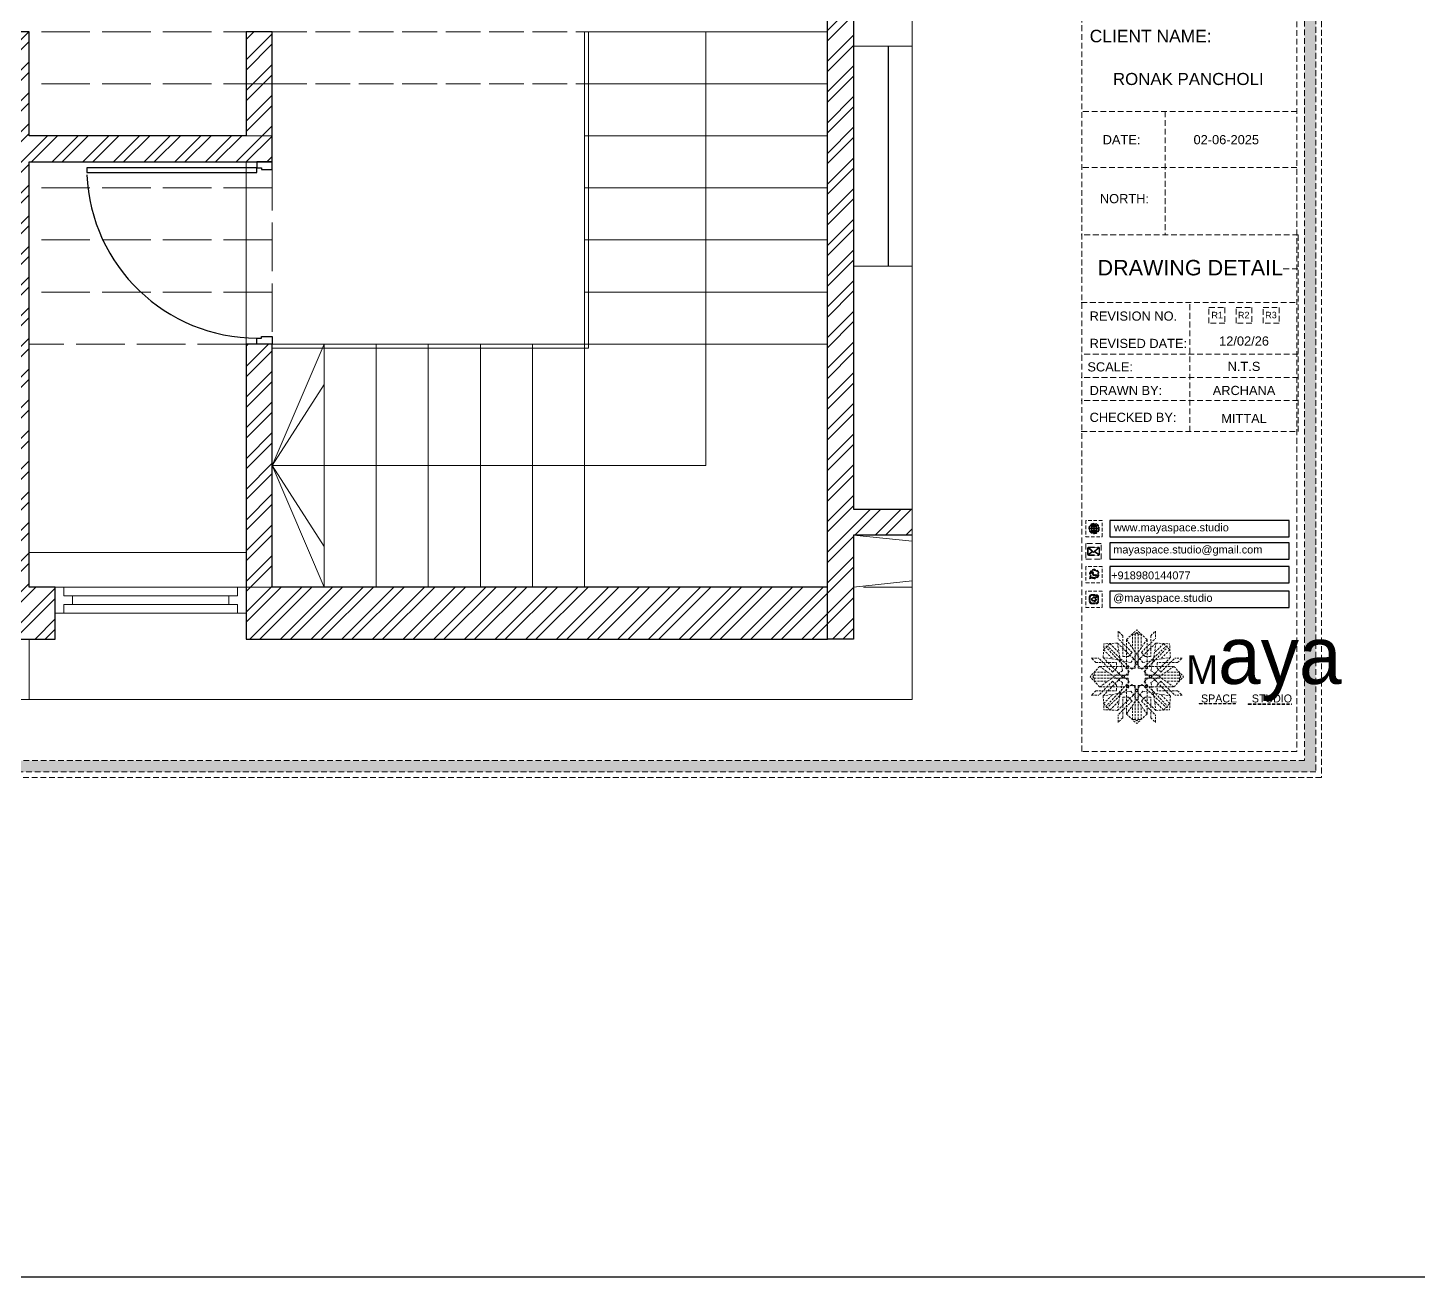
# Model space of a CAD drawing. Header units: millimetres. Extents: x 35877 to 3066687, y -650199 to -40525.
# Drawn here: x 149174.5 to 149414.9, y -179265.7 to -179049.7 of the extents above; entities that cross this region are included whole.
import ezdxf
from ezdxf.enums import TextEntityAlignment as Align

# ---------------------------------------------------------------- set-up
doc = ezdxf.new("R2010")
doc.units = ezdxf.units.MM
doc.header["$MEASUREMENT"] = 0
for name, pattern in [('ACAD_ISO02W100', [15, 12, -3]), ('ACAD_ISO04W100', [30, 24, -3, 0, -3]), ('DASHEDX2', [1.5, 1, -0.5])]:
    doc.linetypes.add(name, pattern=pattern)
for name, color, linetype in [('AR DOOR', 40, 'Continuous'), ('AR ELE-5', 134, 'Continuous'), ('AR HATCH-7', 7, 'Continuous')]:
    doc.layers.add(name, color=color, linetype=linetype)
for name, color, linetype, lineweight in [('dim05', 1, 'Continuous', 13), ('Dimension', 10, 'DASHEDX2', 20), ('FURNITURE', 32, 'Continuous', 9), ('GROUND FLOOR', 7, 'Continuous', 9), ('GROUND FLOOR  ( PLINE )', 251, 'Continuous', 30), ('GROUND FLOOR ( DW_RAIL )', 7, 'Continuous', 9), ('GROUND FLOOR ( STAIR )', 251, 'Continuous', 9), ('Labelling', 1, 'Continuous', 25), ('NAME PLATE', 7, 'Continuous', 25)]:
    doc.layers.add(name, color=color, linetype=linetype, lineweight=lineweight)
doc.styles.add('Arial', font='arial.ttf')
doc.styles.get("Standard").update_dxf_attribs({"font": 'arial.ttf', "height": 6})

# ---------------------------------------------------------------- blocks, each defined once
blk = doc.blocks.new('*U18')
for points in [[(0, 0), (0, 1120), (-30, 1120), (-30, 0)], [(40, 0), (0, 0), (0, -30), (-10, -30), (-10, -100), (40, -100)], [(-1160, 0), (-1120, 0), (-1120, -30), (-1110, -30), (-1110, -100), (-1160, -100)]]:
    blk.add_lwpolyline(points, close=True)
at = {"layer": 'AR ELE-5', "linetype": 'ByBlock', "ltscale": 15}
blk.add_arc((1.6, -0.7), 1121.6, 92.37301, 179.96526, dxfattribs=at)
blk = doc.blocks.new('FSFSF')
at = {"color": 42, "lineweight": 5, "true_color": 0xe0ac11}
for p, q in [((28600.03, 143.51), (28600.03, 140.16)), ((28602.15, 141.41), (28600.03, 143.51)), ((28602.15, 141.41), (28602.15, 131.95)), ((28603.86, 139.69), (28608.58, 144.08)), ((28607.9, 142.22), (28606.58, 142.22)), ((28606.58, 142.22), (28606.58, 135.84)), ((28607.9, 142.22), (28608.58, 142.85)), ((28607.9, 142.22), (28607.9, 126.58)), ((28613.31, 139.69), (28608.58, 144.08)), ((28609.27, 142.22), (28608.59, 142.85)), ((28609.27, 142.22), (28609.27, 126.58)), ((28609.27, 142.22), (28610.59, 142.22)), ((28610.59, 142.22), (28610.59, 135.84)), ((28615.02, 141.41), (28617.14, 143.51)), ((28615.02, 141.41), (28615.02, 131.95)), ((28617.14, 143.51), (28617.14, 140.16)), ((28593.19, 131.45), (28593.54, 137.71)), ((28593.39, 135), (28594.56, 136.12)), ((28593.39, 135), (28597.6, 130.78)), ((28599.8, 138.06), (28593.54, 137.71)), ((28595.12, 136.69), (28594.53, 136.69)), ((28594.56, 136.12), (28594.56, 136.71)), ((28605.17, 124.98), (28594.56, 136.12)), ((28596.24, 137.86), (28595.12, 136.69)), ((28606.27, 126.08), (28595.12, 136.69)), ((28596.24, 137.86), (28600.47, 133.65)), ((28601.03, 130), (28599.8, 138.06)), ((28599.8, 138.05), (28608.58, 129.56)), ((28606.47, 133.76), (28600.03, 140.16)), ((28603.86, 126.58), (28603.86, 139.69)), ((28603.86, 139.69), (28608.58, 133.02)), ((28613.31, 139.69), (28608.59, 133.02)), ((28617.37, 138.05), (28608.59, 129.56)), ((28610.7, 133.76), (28617.14, 140.16)), ((28610.9, 126.08), (28622.05, 136.69)), ((28612.02, 124.98), (28622.62, 136.12)), ((28613.31, 126.58), (28613.31, 139.69)), ((28616.14, 130), (28617.37, 138.06)), ((28620.93, 137.86), (28616.7, 133.65)), ((28617.37, 138.06), (28623.63, 137.71)), ((28623.8, 135), (28619.59, 130.78)), ((28620.93, 137.86), (28622.05, 136.69)), ((28622.05, 136.69), (28622.64, 136.69)), ((28622.62, 136.12), (28622.62, 136.71)), ((28623.8, 135), (28622.62, 136.12)), ((28624, 131.45), (28623.65, 137.71)), ((28587.73, 131.22), (28591.08, 131.22)), ((28589.84, 129.1), (28587.73, 131.22)), ((28589.84, 129.1), (28599.29, 129.1)), ((28597.49, 124.78), (28591.08, 131.22)), ((28593.19, 131.45), (28601.69, 122.67)), ((28601.25, 130.22), (28593.19, 131.45)), ((28599.29, 126.5), (28599.29, 129.1)), ((28605.86, 129.18), (28601.03, 130)), ((28602.07, 125.39), (28601.25, 130.22)), ((28604.75, 131.95), (28602.15, 131.95)), ((28606.47, 133.76), (28604.75, 131.95)), ((28605.86, 129.18), (28608.58, 133.02)), ((28606.27, 126.08), (28608.58, 128.27)), ((28607.9, 128.92), (28608.58, 129.56)), ((28607.9, 128.92), (28608.58, 128.27)), ((28611.31, 129.18), (28608.59, 133.02)), ((28609.27, 128.92), (28608.59, 129.56)), ((28609.27, 128.92), (28608.59, 128.27)), ((28610.9, 126.08), (28608.59, 128.27)), ((28610.7, 133.76), (28612.42, 131.95)), ((28611.31, 129.18), (28616.14, 130)), ((28612.42, 131.95), (28615.02, 131.95)), ((28615.12, 125.39), (28615.94, 130.22)), ((28623.99, 131.45), (28615.5, 122.67)), ((28615.94, 130.22), (28624, 131.45)), ((28627.34, 129.1), (28617.89, 129.1)), ((28617.89, 126.5), (28617.89, 129.1)), ((28619.7, 124.78), (28626.1, 131.22)), ((28629.45, 131.22), (28626.1, 131.22)), ((28627.34, 129.1), (28629.45, 131.22)), ((28591.56, 127.39), (28587.17, 122.66)), ((28591.56, 117.94), (28587.17, 122.66)), ((28589.03, 123.35), (28588.4, 122.67)), ((28589.03, 121.98), (28588.4, 122.65)), ((28589.03, 123.35), (28589.03, 124.67)), ((28589.03, 124.67), (28595.4, 124.67)), ((28589.03, 123.35), (28604.66, 123.35)), ((28589.03, 121.98), (28604.66, 121.98)), ((28589.03, 121.98), (28589.03, 120.66)), ((28604.66, 127.39), (28591.56, 127.39)), ((28591.56, 127.39), (28598.23, 122.67)), ((28591.56, 117.94), (28598.23, 122.65)), ((28593.19, 113.88), (28601.69, 122.65)), ((28597.49, 124.78), (28599.29, 126.5)), ((28602.07, 125.39), (28598.23, 122.67)), ((28602.07, 119.94), (28598.23, 122.65)), ((28602.33, 123.35), (28601.69, 122.67)), ((28602.33, 121.98), (28601.69, 122.65)), ((28602.33, 123.35), (28602.97, 122.67)), ((28602.33, 121.98), (28602.97, 122.65)), ((28605.17, 124.98), (28602.97, 122.67)), ((28605.17, 120.35), (28602.97, 122.65)), ((28603.68, 126.54), (28603.68, 127.39)), ((28604.66, 126.54), (28603.68, 126.54)), ((28604.71, 127.57), (28603.86, 127.57)), ((28607.9, 126.58), (28603.86, 126.58)), ((28604.66, 123.35), (28604.66, 127.39)), ((28604.66, 121.98), (28604.66, 117.94)), ((28604.7, 126.58), (28604.71, 127.57)), ((28609.27, 126.58), (28613.31, 126.58)), ((28612.02, 124.98), (28614.21, 122.67)), ((28612.02, 120.35), (28614.21, 122.65)), ((28612.46, 126.58), (28612.46, 127.57)), ((28612.46, 127.57), (28613.31, 127.57)), ((28612.52, 123.35), (28612.52, 127.39)), ((28612.52, 127.39), (28625.63, 127.39)), ((28612.52, 126.54), (28613.51, 126.54)), ((28628.16, 123.35), (28612.52, 123.35)), ((28612.52, 121.98), (28612.52, 117.94)), ((28628.16, 121.98), (28612.52, 121.98)), ((28613.51, 126.54), (28613.51, 127.39)), ((28614.85, 123.35), (28614.21, 122.67)), ((28614.85, 121.98), (28614.21, 122.65)), ((28614.85, 123.35), (28615.5, 122.67)), ((28614.85, 121.98), (28615.5, 122.65)), ((28615.12, 125.39), (28618.96, 122.67)), ((28615.12, 119.94), (28618.96, 122.65)), ((28623.99, 113.88), (28615.5, 122.65)), ((28619.7, 124.78), (28617.89, 126.5)), ((28625.63, 127.39), (28618.96, 122.67)), ((28625.63, 117.94), (28618.96, 122.65)), ((28628.16, 124.67), (28621.78, 124.67)), ((28625.63, 127.39), (28630.02, 122.66)), ((28625.63, 117.94), (28630.02, 122.66)), ((28628.16, 123.35), (28628.16, 124.67)), ((28628.16, 123.35), (28628.78, 122.67)), ((28628.16, 121.98), (28628.78, 122.65)), ((28628.16, 121.98), (28628.16, 120.66)), ((28589.84, 116.23), (28587.73, 114.11)), ((28589.03, 120.66), (28595.4, 120.66)), ((28589.84, 116.23), (28599.29, 116.23)), ((28597.49, 120.54), (28591.08, 114.11)), ((28604.66, 117.94), (28591.56, 117.94)), ((28601.25, 115.1), (28593.19, 113.87)), ((28605.17, 120.35), (28594.56, 109.2)), ((28606.27, 119.15), (28595.12, 108.54)), ((28597.49, 120.54), (28599.29, 118.83)), ((28599.29, 118.83), (28599.29, 116.23)), ((28599.8, 107.17), (28608.58, 115.67)), ((28601.03, 115.23), (28599.8, 107.17)), ((28605.86, 116.05), (28601.03, 115.23)), ((28602.07, 119.94), (28601.25, 115.1)), ((28604.66, 118.78), (28603.68, 118.78)), ((28603.68, 118.78), (28603.68, 117.94)), ((28607.9, 118.65), (28603.86, 118.65)), ((28603.86, 118.65), (28603.86, 105.54)), ((28604.71, 117.66), (28603.86, 117.66)), ((28604.7, 118.65), (28604.71, 117.66)), ((28605.86, 116.05), (28608.58, 112.21)), ((28606.27, 119.15), (28608.58, 116.96)), ((28607.9, 103.01), (28607.9, 118.65)), ((28607.9, 116.31), (28608.58, 116.96)), ((28607.9, 116.31), (28608.58, 115.67)), ((28610.9, 119.15), (28608.59, 116.96)), ((28609.27, 116.31), (28608.59, 116.96)), ((28609.27, 116.31), (28608.59, 115.67)), ((28611.31, 116.05), (28608.59, 112.21)), ((28617.37, 107.17), (28608.59, 115.67)), ((28609.27, 118.65), (28613.31, 118.65)), ((28609.27, 103.01), (28609.27, 118.65)), ((28610.9, 119.15), (28622.05, 108.54)), ((28611.31, 116.05), (28616.14, 115.23)), ((28612.02, 120.35), (28622.62, 109.2)), ((28612.46, 118.65), (28612.46, 117.66)), ((28612.46, 117.66), (28613.31, 117.66)), ((28612.52, 118.78), (28613.51, 118.78)), ((28612.52, 117.94), (28625.63, 117.94)), ((28613.31, 118.65), (28613.31, 105.54)), ((28613.51, 118.78), (28613.51, 117.94)), ((28615.12, 119.94), (28615.94, 115.1)), ((28615.94, 115.1), (28624, 113.87)), ((28616.14, 115.23), (28617.37, 107.17)), ((28619.7, 120.54), (28617.89, 118.83)), ((28617.89, 118.83), (28617.89, 116.23)), ((28627.34, 116.23), (28617.89, 116.23)), ((28619.7, 120.54), (28626.1, 114.11)), ((28628.16, 120.66), (28621.78, 120.66)), ((28627.34, 116.23), (28629.45, 114.11)), ((28587.73, 114.11), (28591.08, 114.11)), ((28593.19, 113.87), (28593.54, 107.62)), ((28593.39, 110.32), (28597.6, 114.55)), ((28593.39, 110.32), (28594.56, 109.2)), ((28595.12, 108.54), (28594.53, 108.54)), ((28594.56, 109.2), (28594.56, 108.61)), ((28596.24, 107.37), (28595.12, 108.54)), ((28596.24, 107.37), (28600.47, 111.58)), ((28606.47, 111.47), (28600.03, 105.07)), ((28602.15, 103.82), (28602.15, 113.27)), ((28604.75, 113.27), (28602.15, 113.27)), ((28603.86, 105.54), (28608.58, 112.21)), ((28606.47, 111.47), (28604.75, 113.27)), ((28606.58, 103.01), (28606.58, 109.38)), ((28613.31, 105.54), (28608.59, 112.21)), ((28610.59, 103.01), (28610.59, 109.38)), ((28610.7, 111.47), (28612.42, 113.27)), ((28610.7, 111.47), (28617.14, 105.07)), ((28612.42, 113.27), (28615.02, 113.27)), ((28615.02, 103.82), (28615.02, 113.27)), ((28620.93, 107.37), (28616.7, 111.58)), ((28623.8, 110.32), (28619.59, 114.55)), ((28620.93, 107.37), (28622.05, 108.54)), ((28622.05, 108.54), (28622.64, 108.54)), ((28623.8, 110.32), (28622.62, 109.2)), ((28622.62, 109.2), (28622.62, 108.61)), ((28624, 113.87), (28623.65, 107.62)), ((28629.45, 114.11), (28626.1, 114.11)), ((28599.8, 107.17), (28593.54, 107.52)), ((28600.03, 101.71), (28600.03, 105.07)), ((28602.15, 103.82), (28600.03, 101.71)), ((28603.86, 105.54), (28608.58, 101.15)), ((28607.9, 103.01), (28606.58, 103.01)), ((28607.9, 103.01), (28608.58, 102.38)), ((28613.31, 105.54), (28608.58, 101.15)), ((28609.27, 103.01), (28608.59, 102.38)), ((28609.27, 103.01), (28610.59, 103.01)), ((28615.02, 103.82), (28617.14, 101.71)), ((28617.14, 101.71), (28617.14, 105.07)), ((28617.37, 107.17), (28623.63, 107.52))]:
    blk.add_line(p, q, dxfattribs=at)
blk = doc.blocks.new('hgwg')
at = {"layer": 'Dimension', "true_color": 0xd39e00}
h = blk.add_hatch(color=42, dxfattribs=at)
h.dxf.hatch_style = 1
h.paths.add_polyline_path([(27505.71, 45.05), (27494.27, 45.05), (27494.27, 44.9), (27505.71, 44.9)])
h = blk.add_hatch(color=42, dxfattribs=at)
h.dxf.hatch_style = 1
h.paths.add_polyline_path([(27523.3, 44.9), (27509.68, 44.9), (27509.68, 44.75), (27523.3, 44.75)])
at = {"layer": 'Dimension', "color": 42, "true_color": 0xd39e00}
for p, q in [((27494.27, 45.05), (27505.71, 45.05)), ((27494.27, 44.9), (27494.27, 45.05)), ((27494.27, 44.9), (27505.71, 44.9)), ((27505.71, 45.05), (27505.71, 44.9)), ((27509.68, 44.9), (27523.3, 44.9)), ((27509.68, 44.9), (27509.68, 44.75)), ((27509.68, 44.75), (27523.3, 44.75)), ((27523.3, 44.75), (27523.3, 44.9))]:
    blk.add_line(p, q, dxfattribs=at)
at = {"layer": 'Dimension', "color": 42, "true_color": 0xd39e00, "attachment_point": 1}
for s, width, insert, char_height in [('{\\fCinzel|b0|i0|c0|p2;\\H1.5x;M\\fAmsterdam One|b0|i0|c0|p2;\\H2x;aya}', 85.3277, (27490.17, 69.17), 6), ('{\\fCinzel|b0|i0|c0|p0;SPACE     STUDIO}', 66.129, (27494.83, 47.86), 2.5)]:
    blk.add_mtext_dynamic_manual_height_columns(s, width=width, gutter_width=30, heights=[0], dxfattribs=dict(at, insert=insert, char_height=char_height))
blk = doc.blocks.new('aggerg')
at = {"layer": 'Dimension', "color": 42, "true_color": 0xd39e00}
blk.add_lwpolyline([(-1.41, 1.41), (1.41, 1.41), (1.41, -1.41), (-1.41, -1.41)], close=True, dxfattribs=at)
at = {"layer": 'NAME PLATE', "lineweight": 0, "insert": (-0.03, 0.62), "char_height": 1.151, "width": 2.2458, "attachment_point": 2, "style": 'Arial'}
blk.add_mtext('R3', dxfattribs=at)
blk = doc.blocks.new('QEGW4TG')
at = {"layer": 'Dimension', "true_color": 0x000000}
h = blk.add_hatch(color=18, dxfattribs=at)
h.dxf.hatch_style = 1
h.paths.add_polyline_path([(2.69, 1.93, 0.170513), (2.95, 1.97, 0.190337), (3.11, 2.18, 0.316231), (3.07, 2.28), (2.79, 2.37, 0.273721), (2.69, 2.34, 0.040749), (2.63, 2.27, -0.441282), (2.53, 2.25, -0.11828), (2.06, 2.64, -0.441282), (2.07, 2.74, 0.040749), (2.13, 2.81, 0.290083), (2.14, 2.92), (2.01, 3.18, 0.316231), (1.91, 3.2, 0.190337), (1.73, 3, 0.170513), (1.72, 2.74, 0.252784)], flags=0)
h.paths.add_polyline_path([(1.19, 1.98), (1.03, 1.3, 0.550912), (1.11, 1.23), (1.75, 1.39, 6.344125)])
h.paths.add_polyline_path([(1.81, 1.7), (1.4, 1.6), (1.5, 2.03, -9.071339)], flags=16)
h.paths.add_polyline_path([(3.11, 2.16, -0.17811), (2.95, 1.97, -0.170513), (2.69, 1.93, -0.252784), (1.72, 2.74, -0.170513), (1.73, 3, -0.17811), (1.89, 3.19, -0.370089), (2.01, 3.18), (2.14, 2.92, -0.307185), (2.13, 2.8, -0.041087), (2.06, 2.73, 0.321676), (2.05, 2.65, 0.126524), (2.55, 2.24, 0.312216), (2.62, 2.26, -0.041087), (2.68, 2.34, -0.290673), (2.79, 2.37), (3.07, 2.28, -0.370089)], flags=0)
h = blk.add_hatch(color=18, dxfattribs=at)
h.dxf.hatch_style = 1
h.paths.add_polyline_path([(2.79, 2.37, 0.273721), (2.69, 2.34, 0.040749), (2.63, 2.27, -0.441282), (2.53, 2.25, -0.11828), (2.06, 2.64, -0.441282), (2.07, 2.74, 0.040749), (2.13, 2.81, 0.290083), (2.14, 2.92), (2.01, 3.18, 0.316231), (1.91, 3.2, 0.190337), (1.73, 3, 0.170513), (1.72, 2.74, 0.252784), (2.69, 1.93, 0.170513), (2.95, 1.97, 0.190337), (3.11, 2.18, 0.316231), (3.07, 2.28)])
for p, q in [((1.19, 1.98), (1.03, 1.3)), ((1.1, 1.23), (1.75, 1.39)), ((1.5, 2.03), (1.4, 1.6)), ((1.4, 1.6), (1.81, 1.7)), ((2.01, 3.18), (2.14, 2.92)), ((3.07, 2.28), (2.8, 2.36))]:
    blk.add_line(p, q)
blk.add_lwpolyline([(0, 0), (4.68, 0), (4.68, 4.68), (0, 4.68)], close=True)
for centre, radius, start, end in [((1.09, 1.29), 0.0598, 164.8483, 282.1458), ((2.39, 2.56), 1.34, 241.4727, 205.6422), ((2.39, 2.56), 1.04, 235.9962, 210.8333), ((2.09, 2.87), 0.39, 159.7007, 198.4072), ((2.96, 3.23), 1.33, 201.4218, 258.1669), ((2.07, 2.87), 0.364, 118.9685, 159.3648), ((1.94, 3.12), 0.0896, 41.8985, 123.1344), ((2.11, 2.68), 0.066, 135.9932, 224.8892), ((1.67, 3.16), 0.586, 312.4617, 321.8728), ((3.12, 3.42), 1.31, 216.5455, 243.5279), ((2.05, 2.87), 0.104, 320.3924, 28.6971), ((2.57, 2.3), 0.066, 234.2482, 323.1441), ((3.11, 1.94), 0.586, 137.2645, 146.6756), ((2.76, 2.27), 0.104, 70.4402, 138.745), ((2.75, 2.31), 0.39, 260.7301, 299.4366), ((2.76, 2.29), 0.364, 299.7725, 340.1688), ((3.03, 2.2), 0.0896, 336.0029, 57.2388)]:
    blk.add_arc(centre, radius, start, end)
blk = doc.blocks.new('ASGERG')
at = {"layer": 'Dimension', "true_color": 0x000000}
h = blk.add_hatch(color=18, dxfattribs=at)
h.dxf.hatch_style = 1
h.paths.add_polyline_path([(0.99, 1.7, 0.353872), (1.69, 1.03), (2.96, 1.03, 0.353872), (3.66, 1.7), (3.66, 2.99, 0.353872), (2.96, 3.67), (1.69, 3.67, 0.353872), (0.99, 2.99)])
h.paths.add_polyline_path([(1.27, 2.97, -0.353872), (1.72, 3.4), (2.94, 3.4, -0.353872), (3.38, 2.97), (3.38, 1.72, -0.353872), (2.94, 1.3), (1.72, 1.3, -0.353872), (1.27, 1.72)], flags=16)
h.paths.add_polyline_path([(3.02, 2.35, -1), (1.64, 2.35, -1)], flags=0)
h.paths.add_polyline_path([(2.74, 2.35, -1), (1.92, 2.35, -1)], flags=0)
h.paths.add_polyline_path([(2.86, 3.02, -1), (3.19, 3.02, -1)], flags=0)
h.paths.add_polyline_path([(1.64, 2.35, 1), (3.02, 2.35, 1)], flags=0)
h = blk.add_hatch(color=18, dxfattribs=at)
h.dxf.hatch_style = 1
h.paths.add_polyline_path([(1.64, 2.35, 1), (3.02, 2.35, 1)])
h.paths.add_polyline_path([(2.74, 2.35, -1), (1.92, 2.35, -1)], flags=16)
h = blk.add_hatch(color=18, dxfattribs=at)
h.dxf.hatch_style = 1
h.paths.add_polyline_path([(3.19, 3.02, 1), (2.86, 3.02, 1)])
for p, q in [((0.99, 2.99), (0.99, 1.7)), ((1.27, 2.97), (1.27, 1.72)), ((1.69, 3.67), (2.96, 3.67)), ((1.69, 1.03), (2.96, 1.03)), ((2.94, 3.4), (1.72, 3.4)), ((2.94, 1.3), (1.72, 1.3)), ((3.38, 2.97), (3.38, 1.72)), ((3.66, 2.99), (3.66, 1.7))]:
    blk.add_line(p, q)
blk.add_lwpolyline([(0, 0), (4.68, 0), (4.68, 4.68), (0, 4.68)], close=True)
for centre, radius in [((2.33, 2.35), 0.694), ((2.33, 2.35), 0.414), ((3.02, 3.02), 0.168)]:
    blk.add_circle(centre, radius)
for centre, radius, start, end in [((1.76, 2.89), 0.778, 94.8631, 172.8127), ((1.76, 1.8), 0.778, 187.1873, 265.1369), ((1.76, 2.91), 0.491, 94.8631, 172.8127), ((1.76, 1.78), 0.491, 187.1873, 265.1369), ((2.9, 2.91), 0.491, 7.1873, 85.1369), ((2.9, 1.78), 0.491, 274.8631, 352.8127), ((2.89, 2.89), 0.778, 7.1873, 85.1369), ((2.89, 1.8), 0.778, 274.8631, 352.8127)]:
    blk.add_arc(centre, radius, start, end)
blk = doc.blocks.new('DTGWEGEARG')
at = {"layer": 'Dimension', "true_color": 0x000000}
h = blk.add_hatch(color=18, dxfattribs=at)
h.dxf.hatch_style = 1
h.paths.add_polyline_path([(3.83, 2.34, 1), (0.85, 2.34, 1)])
h.paths.add_polyline_path([(2.51, 1.01, 0.105795), (2.96, 1.58, -0.055205), (3.3, 1.41, -0.169822)], flags=16)
h.paths.add_polyline_path([(2.41, 1.12), (2.41, 1.69, -0.058279), (2.81, 1.63, -0.103353)], flags=16)
h.paths.add_polyline_path([(2.26, 1.13, -0.101741), (1.87, 1.63, -0.057171), (2.26, 1.69)], flags=16)
h.paths.add_polyline_path([(2.17, 1.01, -0.169822), (1.38, 1.41, -0.055205), (1.72, 1.58, 0.105795)], flags=16)
h.paths.add_polyline_path([(3.02, 1.72, 0.081336), (3.13, 2.27), (3.68, 2.27, -0.152069), (3.4, 1.52, 0.05687)], flags=16)
h.paths.add_polyline_path([(2.87, 1.77, 0.061945), (2.41, 1.84), (2.41, 2.27), (2.98, 2.27, -0.081344)], flags=16)
h.paths.add_polyline_path([(2.26, 1.84, 0.060923), (1.8, 1.77, -0.081344), (1.7, 2.27), (2.26, 2.27)], flags=16)
h.paths.add_polyline_path([(1.66, 1.72, 0.05687), (1.28, 1.52, -0.152069), (1, 2.27), (1.55, 2.27, 0.081336)], flags=16)
h.paths.add_polyline_path([(2.41, 2.42), (2.41, 2.83, 0.061945), (2.87, 2.91, -0.080009), (2.98, 2.42)], flags=16)
h.paths.add_polyline_path([(3.13, 2.42, 0.080116), (3.02, 2.96, 0.05687), (3.4, 3.16, 0.028258), (3.3, 3.27, -0.055205), (2.96, 3.1, 0.105795), (2.51, 3.67, -0.36029), (3.68, 2.42)], flags=16)
h.paths.add_polyline_path([(2.26, 2.42), (1.7, 2.42, -0.080009), (1.8, 2.91, 0.060923), (2.26, 2.84)], flags=16)
h.paths.add_polyline_path([(1.55, 2.42), (1, 2.42, -0.150466), (1.28, 3.16, 0.05687), (1.66, 2.96, 0.080116)], flags=16)
h.paths.add_polyline_path([(2.41, 2.98), (2.41, 3.56, -0.103353), (2.81, 3.05, -0.058279)], flags=16)
h.paths.add_polyline_path([(2.26, 2.99, -0.057171), (1.87, 3.05, -0.101741), (2.26, 3.55)], flags=16)
h.paths.add_polyline_path([(1.72, 3.1, -0.055205), (1.38, 3.27, -0.169822), (2.17, 3.67, 0.105795)], flags=16)
blk.add_lwpolyline([(0, 0), (4.68, 0), (4.68, 4.68), (0, 4.68)], close=True)
at = {"layer": 'Dimension', "color": 18, "true_color": 0x000000}
for p, q in [((1, 2.42), (1.55, 2.42)), ((1, 2.27), (1.55, 2.27)), ((1.7, 2.42), (2.26, 2.42)), ((1.7, 2.27), (2.26, 2.27)), ((2.26, 3.55), (2.26, 2.99)), ((2.26, 2.84), (2.26, 2.42)), ((2.26, 2.27), (2.26, 1.84)), ((2.26, 1.69), (2.26, 1.13)), ((2.41, 3.56), (2.41, 2.98)), ((2.41, 2.83), (2.41, 2.42)), ((2.41, 2.42), (2.98, 2.42)), ((2.41, 2.27), (2.98, 2.27)), ((2.41, 2.27), (2.41, 1.84)), ((2.41, 1.69), (2.41, 1.12)), ((3.13, 2.42), (3.68, 2.42)), ((3.13, 2.27), (3.68, 2.27))]:
    blk.add_line(p, q, dxfattribs=at)
blk.add_circle((2.34, 2.34), 1.49, dxfattribs=at)
for centre, radius, start, end in [((2.34, 2.34), 1.34, 142.3819, 176.6093), ((2.34, 2.34), 1.34, 183.0315, 217.6181), ((2.34, 4.74), 1.9, 236.1399, 249.1595), ((2.34, -0.06), 1.9, 110.8405, 123.8601), ((2.34, 2.34), 1.34, 97.3549, 135.9073), ((2.34, 4.74), 1.75, 236.7417, 249.3811), ((2.34, -0.06), 1.75, 110.6189, 123.2583), ((2.34, 2.34), 1.34, 224.0927, 262.6451), ((3.28, 2.34), 1.73, 159.0567, 177.3789), ((3.28, 2.34), 1.73, 182.3435, 200.9433), ((3.28, 2.34), 1.58, 158.8325, 177.1302), ((3.28, 2.34), 1.58, 182.5658, 201.1675), ((3.28, 2.34), 1.73, 129.9301, 154.0867), ((3.28, 2.34), 1.73, 205.9133, 230.0699), ((2.34, 4.74), 1.9, 253.6799, 267.6253), ((2.34, -0.06), 1.9, 92.3747, 106.3201), ((3.28, 2.34), 1.58, 130.1073, 153.3446), ((2.34, 4.74), 1.75, 254.3336, 267.422), ((2.34, -0.06), 1.75, 92.578, 105.6664), ((3.28, 2.34), 1.58, 206.6554, 229.8927), ((1.4, 2.34), 1.58, 26.6554, 50.2584), ((2.34, 4.74), 1.75, 272.3248, 285.6664), ((2.34, 4.74), 1.9, 272.1415, 286.3201), ((2.34, -0.06), 1.9, 73.6799, 87.8585), ((2.34, -0.06), 1.75, 74.3336, 87.6752), ((1.4, 2.34), 1.58, 309.7416, 333.3446), ((2.34, 2.34), 1.34, 3.3907, 82.6451), ((1.4, 2.34), 1.73, 25.9133, 50.0699), ((1.4, 2.34), 1.73, 309.9301, 334.0867), ((2.34, 2.34), 1.34, 277.3549, 315.9073), ((1.4, 2.34), 1.58, 2.8698, 21.1675), ((1.4, 2.34), 1.58, 338.8325, 357.4342), ((2.34, 4.74), 1.75, 290.6189, 303.2583), ((2.34, -0.06), 1.75, 56.7417, 69.3811), ((2.34, 4.74), 1.9, 290.8405, 303.8601), ((1.4, 2.34), 1.73, 2.6211, 20.9433), ((1.4, 2.34), 1.73, 339.0567, 357.6565), ((2.34, -0.06), 1.9, 56.1399, 69.1595), ((2.34, 2.34), 1.34, 322.3819, 356.9685)]:
    blk.add_arc(centre, radius, start, end, dxfattribs=at)

msp = doc.modelspace()

# ---------------------------------------------------------------- hatches: boundary and pattern name
at = {"layer": 'AR HATCH-7', "lineweight": 0, "true_color": 0x939598, "transparency": 33554687}
h = msp.add_hatch(dxfattribs=at)
h.set_pattern_fill('ANSI32', color=252, scale=10)
h.set_pattern_definition([(45, (1348.061, 1423.7925), (-2.65165043, 2.65165043), []), (45, (1349.8287, 1423.7925), (-2.65165043, 2.65165043), [])])
h.paths.add_polyline_path([(149312.7739, -179146.4055), (149216.7739, -179146.4055), (149212.2739, -179146.4055), (149212.2739, -179150.9055), (149212.2739, -179155.4055), (149312.7739, -179155.4055)])
h.paths.add_polyline_path([(149216.7739, -179104.4055), (149214.1489, -179104.4055), (149212.2739, -179104.4055), (149212.2739, -179146.4055), (149216.7739, -179146.4055)], flags=17)
h.paths.add_polyline_path([(149317.2739, -179009.9055), (149312.7739, -179009.9055), (149312.7739, -179155.4055), (149317.2739, -179155.4055), (149317.2739, -179137.4055), (149327.4168, -179137.4055), (149327.4168, -179132.9055), (149317.2739, -179132.9055)])
h.paths.add_polyline_path([(149276.7356, -179002.4726), (149276.7356, -179000.9055), (149228.2356, -179000.9055), (149228.2356, -179005.4055), (149274.7739, -179005.4055), (149276.7356, -179005.409)])
h.paths.add_polyline_path([(149256.7739, -178989.9166), (149252.2739, -178989.9166), (149252.2739, -179000.9055), (149256.7739, -179000.9055)])
h.paths.add_polyline_path([(149170.2739, -179050.4055), (149170.2739, -179066.4055), (149170.2739, -179146.4055), (149165.2739, -179146.4055), (149152.0509, -179146.4055), (149152.0509, -179155.4055), (149174.7739, -179155.4055), (149179.2739, -179155.4055), (149179.2739, -179146.4055), (149174.7739, -179146.4055), (149174.7739, -179072.9055), (149216.7739, -179072.9055), (149216.7739, -179068.4055), (149174.7739, -179068.4055), (149174.7739, -179050.4055)])
h.paths.add_polyline_path([(149216.7739, -179059.4055), (149212.2739, -179059.4055), (149212.2739, -179068.4055), (149216.7739, -179068.4055)], flags=17)
h.paths.add_polyline_path([(149216.7739, -179050.4055), (149212.2739, -179050.4055), (149212.2739, -179059.4055), (149216.7739, -179059.4055)], flags=17)
at = {"layer": 'Dimension', "true_color": 0xd39e00, "transparency": 33554687}
h = msp.add_hatch(color=42, dxfattribs=at)
h.paths.add_polyline_path([(149120.517, -179178.3432), (149397.2223, -179178.3432), (149397.2223, -178983.5771), (149120.517, -178983.5771)])
h.paths.add_polyline_path([(149122.459, -179176.4012), (149395.2803, -179176.4012), (149395.2803, -178985.5191), (149122.459, -178985.5191)], flags=16)
at = {"layer": 'Dimension', "true_color": 0x000000, "transparency": 33554687}
h = msp.add_hatch(color=18, dxfattribs=at)
h.dxf.hatch_style = 1
h.paths.add_polyline_path([(149359.6084, -179140.9268, 0.41421356), (149359.8146, -179140.7206), (149359.8146, -179139.6897, 0.41421356), (149359.6084, -179139.4835), (149357.9703, -179139.4835, 0.41421356), (149357.7641, -179139.6897), (149357.7641, -179140.7206, 0.41421356), (149357.9703, -179140.9268)])
h.paths.add_polyline_path([(149358.9414, -179140.3056), (149359.6996, -179140.8118, -0.19891237), (149359.6084, -179140.8495), (149357.9703, -179140.8495, -0.19891237), (149357.8792, -179140.8118), (149358.6373, -179140.3056), (149358.7894, -179140.448)], flags=16)
h.paths.add_polyline_path([(149358.7894, -179140.3421), (149357.9555, -179139.5617, -0.02878333), (149357.9703, -179139.5608), (149359.6084, -179139.5608, -0.02878333), (149359.6232, -179139.5617)], flags=16)
h.paths.add_polyline_path([(149358.9994, -179140.2514), (149359.6983, -179139.5973, -0.20248192), (149359.7373, -179139.6897), (149359.7373, -179140.7206, -0.04307597), (149359.7354, -179140.7427)], flags=16)
h.paths.add_polyline_path([(149358.5793, -179140.2514), (149357.8434, -179140.7427, -0.04307597), (149357.8415, -179140.7206), (149357.8415, -179139.6897, -0.20248192), (149357.8805, -179139.5973)], flags=16)

# ---------------------------------------------------------------- linework, layer by layer
at = {"color": 18, "true_color": 0x000000, "transparency": 33554687, "elevation": -0.1354}
for points in [[(149361.5985, -179137.6974), (149392.603, -179137.6974), (149392.603, -179134.8637), (149361.5985, -179134.8637)], [(149361.5985, -179141.5651), (149392.603, -179141.5651), (149392.603, -179138.7314), (149361.5985, -179138.7314)], [(149361.6129, -179145.6906), (149392.603, -179145.6906), (149392.603, -179142.8568), (149361.6129, -179142.8568)], [(149361.5985, -179149.9147), (149392.603, -179149.9147), (149392.603, -179147.0809), (149361.5985, -179147.0809)]]:
    msp.add_lwpolyline(points, close=True, dxfattribs=at)
at = {"layer": 'dim05', "color": 18, "lineweight": 0, "true_color": 0x000000, "transparency": 33554687, "elevation": -0.1354}
msp.add_lwpolyline([(149152.0509, -178989.9166), (149327.4168, -178989.9166), (149327.4168, -179165.8228), (149152.0509, -179165.8228)], close=True, dxfattribs=at)
at = {"layer": 'Dimension', "color": 42, "true_color": 0xd39e00, "transparency": 33554687}
for p, q in [((149393.9656, -179064.194, -0.1354), (149356.7846, -179064.194, -0.1354)), ((149371.1703, -179064.194, -0.1354), (149371.1703, -179085.5393, -0.1354)), ((149393.9656, -179073.8559, -0.1354), (149356.7846, -179073.8559, -0.1354)), ((149394.1909, -179085.5393, -0.1354), (149356.6696, -179085.5393, -0.1354)), ((149394.1909, -179085.5393, -0.1354), (149394.1909, -179119.5238, -0.1354)), ((149391.6028, -179091.3652, -0.1354), (149394.1909, -179091.3652, -0.1354)), ((149356.6696, -179097.1911, -0.1354), (149394.1909, -179097.1911, -0.1354)), ((149375.4302, -179119.5238, -0.1354), (149375.4302, -179097.1911, -0.1354)), ((149394.1909, -179106.1242, -0.1354), (149356.6696, -179106.1242, -0.1354)), ((149394.1909, -179110.1474, -0.1354), (149356.6696, -179110.1474, -0.1354)), ((149394.1909, -179114.1705, -0.1354), (149356.6696, -179114.1705, -0.1354)), ((149356.6696, -179119.5238, -0.1354), (149394.1909, -179119.5238, -0.1354))]:
    msp.add_line(p, q, dxfattribs=at)
at = {"layer": 'Dimension', "color": 18, "true_color": 0x000000, "transparency": 33554687}
for p, q in [((149357.7641, -179139.6897, -0.1354), (149357.7641, -179140.7206, -0.1354)), ((149357.8415, -179139.6897, -0.1354), (149357.8415, -179140.7206, -0.1354)), ((149357.8434, -179140.7427, -0.1354), (149358.5793, -179140.2514, -0.1354)), ((149357.8792, -179140.8118, -0.1354), (149358.6373, -179140.3056, -0.1354)), ((149357.8805, -179139.5973, -0.1354), (149358.5793, -179140.2514, -0.1354)), ((149357.9555, -179139.5617, -0.1354), (149358.7894, -179140.3421, -0.1354)), ((149357.9703, -179139.4835, -0.1354), (149359.6084, -179139.4835, -0.1354)), ((149357.9703, -179139.5608, -0.1354), (149359.6084, -179139.5608, -0.1354)), ((149357.9703, -179140.8495, -0.1354), (149359.6084, -179140.8495, -0.1354)), ((149357.9703, -179140.9268, -0.1354), (149359.6084, -179140.9268, -0.1354)), ((149358.6373, -179140.3056, -0.1354), (149358.7894, -179140.448, -0.1354)), ((149358.7894, -179140.3421, -0.1354), (149359.6232, -179139.5617, -0.1354)), ((149358.7894, -179140.448, -0.1354), (149358.9414, -179140.3056, -0.1354)), ((149359.6996, -179140.8118, -0.1354), (149358.9414, -179140.3056, -0.1354)), ((149358.9994, -179140.2514, -0.1354), (149359.6983, -179139.5973, -0.1354)), ((149359.7354, -179140.7427, -0.1354), (149358.9994, -179140.2514, -0.1354)), ((149359.7373, -179139.6897, -0.1354), (149359.7373, -179140.7206, -0.1354)), ((149359.8146, -179139.6897, -0.1354), (149359.8146, -179140.7206, -0.1354))]:
    msp.add_line(p, q, dxfattribs=at)
at = {"layer": 'Dimension', "color": 42, "true_color": 0xd39e00, "transparency": 33554687, "elevation": -0.1354}
for points in [[(149119.546, -178982.6061), (149398.1933, -178982.6061), (149398.1933, -179179.3142), (149119.546, -179179.3142)], [(149120.517, -178983.5771), (149397.2223, -178983.5771), (149397.2223, -179178.3432), (149120.517, -179178.3432)], [(149122.459, -178985.5191), (149395.2803, -178985.5191), (149395.2803, -179176.4012), (149122.459, -179176.4012)], [(149356.7846, -179174.8029), (149356.7846, -178987.1174), (149393.9656, -178987.1174), (149393.9656, -179174.8029)], [(149378.7514, -179098.0554), (149381.4894, -179098.0554), (149381.4894, -179100.7934), (149378.7514, -179100.7934)], [(149383.4415, -179098.0554), (149386.1796, -179098.0554), (149386.1796, -179100.7934), (149383.4415, -179100.7934)]]:
    msp.add_lwpolyline(points, close=True, dxfattribs=at)
at = {"layer": 'Dimension', "transparency": 33554687, "elevation": -0.1354}
msp.add_lwpolyline([(149357.4405, -179141.5863), (149360.1354, -179141.5863), (149360.1354, -179138.8915), (149357.4405, -179138.8915)], close=True, dxfattribs=at)
at = {"layer": 'Dimension', "color": 18, "true_color": 0x000000, "transparency": 33554687}
for centre, radius, start, end in [((149357.9703, -179139.6897, -0.1354), 0.2062, 90, 180), ((149357.9703, -179140.7206, -0.1354), 0.2062, 180, 270), ((149357.9703, -179139.6897, -0.1354), 0.1289, 134.21354, 180), ((149357.9703, -179140.7206, -0.1354), 0.1289, 180, 189.86619), ((149357.9703, -179140.7206, -0.1354), 0.1289, 224.999954, 270), ((149357.9703, -179139.6897, -0.1354), 0.1289, 90, 96.594811), ((149359.6084, -179139.6897, -0.1354), 0.2062, 0, 90), ((149359.6084, -179139.6897, -0.1354), 0.1289, 83.405189, 90), ((149359.6084, -179140.7206, -0.1354), 0.2062, 270, 0), ((149359.6084, -179140.7206, -0.1354), 0.1289, 270, 315.000046), ((149359.6084, -179139.6897, -0.1354), 0.1289, 0, 45.78646), ((149359.6084, -179140.7206, -0.1354), 0.1289, 350.13381, 0)]:
    msp.add_arc(centre, radius, start, end, dxfattribs=at)
at = {"layer": 'FURNITURE', "color": 3, "lineweight": 30, "transparency": 33554687}
msp.add_lwpolyline([(149045.1697, -178903.3774), (150107.4766, -178903.3774), (150107.4766, -179265.6803), (149045.1697, -179265.6803)], close=True, dxfattribs=at)
at = {"layer": 'GROUND FLOOR', "transparency": 33554687}
for p, q in [((149312.7739, -179000.9055, -0.1354), (149312.7739, -179155.4055, -0.1354)), ((149317.2739, -179009.9055, -0.1354), (149317.2739, -179132.9055, -0.1354)), ((149212.2739, -179068.4055, -0.1354), (149212.2739, -179050.4055, -0.1354)), ((149216.7739, -179072.9055, -0.1354), (149216.7739, -179050.4055, -0.1354)), ((149317.2739, -179052.9055, -0.1354), (149327.4168, -179052.9055, -0.1354)), ((149212.2739, -179155.4055, -0.1354), (149212.2739, -179072.9055, -0.1354)), ((149317.2739, -179090.9055, -0.1354), (149327.4168, -179090.9055, -0.1354)), ((149216.7739, -179146.4055, -0.1354), (149216.7739, -179104.4055, -0.1354)), ((149317.2739, -179137.4055, -0.1354), (149317.2739, -179155.4055, -0.1354)), ((149312.7739, -179146.4055, -0.1354), (149179.2739, -179146.4055, -0.1354)), ((149174.7739, -179155.4055, -0.1354), (149174.7739, -179165.8228, -0.1354))]:
    msp.add_line(p, q, dxfattribs=at)
at = {"layer": 'GROUND FLOOR', "color": 5, "transparency": 33554687}
msp.add_line((149216.7739, -179072.9055, -0.1354), (149174.7739, -179072.9055, -0.1354), dxfattribs=at)
at = {"layer": 'GROUND FLOOR', "color": 1, "linetype": 'ACAD_ISO04W100', "transparency": 33554687}
for p, q in [((149317.2739, -179137.4055, -0.1354), (149327.4168, -179138.4732, -0.1354)), ((149327.4168, -179145.3379, -0.1354), (149317.2739, -179146.4055, -0.1354))]:
    msp.add_line(p, q, dxfattribs=at)
at = {"layer": 'GROUND FLOOR', "linetype": 'ACAD_ISO02W100', "ltscale": 0.7, "transparency": 33554687}
msp.add_line((149327.4168, -179146.4055, -0.1354), (149317.2739, -179146.4055, -0.1354), dxfattribs=at)
at = {"layer": 'GROUND FLOOR', "transparency": 33554687, "elevation": -0.1354}
msp.add_lwpolyline([(149270.7739, -179050.4055), (149270.7739, -179104.4055), (149216.7739, -179104.4055)], dxfattribs=at)
at = {"layer": 'GROUND FLOOR  ( PLINE )', "lineweight": 0, "transparency": 33554687}
msp.add_line((149212.2739, -179140.4055, -0.1354), (149174.7739, -179140.4055, -0.1354), dxfattribs=at)
at = {"layer": 'GROUND FLOOR  ( PLINE )', "transparency": 33554687, "elevation": -0.1354}
for points in [[(149327.4168, -179137.4055), (149317.2739, -179137.4055), (149317.2739, -179155.4055), (149312.7739, -179155.4055), (149312.7739, -179000.9055), (149327.7739, -179000.9055)], [(149317.2739, -179009.9055), (149317.2739, -179132.9055)], [(149174.7739, -179146.4055), (149174.7739, -179072.9055), (149216.7739, -179072.9055), (149216.7739, -179050.4055), (149212.2739, -179050.4055), (149212.2739, -179068.4055), (149174.7739, -179068.4055), (149174.7739, -179050.4055), (149170.2739, -179050.4055), (149170.2739, -179146.4055), (149152.0509, -179146.4055)], [(149323.2739, -179052.9055), (149323.2739, -179090.9055)], [(149317.2739, -179132.9055), (149327.4168, -179132.9055)], [(149174.7739, -179155.4055), (149174.7739, -179155.4055), (149179.2739, -179155.4055), (149179.2739, -179146.4055), (149174.7739, -179146.4055)], [(149152.0509, -179155.4055), (149174.7739, -179155.4055)]]:
    msp.add_lwpolyline(points, dxfattribs=at)
msp.add_lwpolyline([(149312.7739, -179146.4055), (149216.7739, -179146.4055), (149216.7739, -179104.4055), (149212.2739, -179104.4055), (149212.2739, -179155.4055), (149312.7739, -179155.4055)], close=True, dxfattribs=at)
at = {"layer": 'GROUND FLOOR ( DW_RAIL )', "transparency": 33554687, "elevation": -0.1354}
msp.add_lwpolyline([(149212.2739, -179146.4055), (149210.7739, -179146.4055), (149210.7739, -179147.9055), (149209.2739, -179147.9055), (149209.2739, -179149.4055), (149182.2739, -179149.4055), (149182.2739, -179147.9055), (149180.7739, -179147.9055), (149180.7739, -179146.4055), (149179.2739, -179146.4055), (149179.2739, -179150.9055), (149180.7739, -179150.9055), (149180.7739, -179149.4055), (149182.2739, -179149.4055), (149182.2739, -179147.9055), (149209.2739, -179147.9055), (149209.2739, -179149.4055), (149210.7739, -179149.4055), (149210.7739, -179150.9055), (149212.2739, -179150.9055), (149212.2739, -179146.4055), (149179.2739, -179146.4055), (149179.2739, -179150.9055), (149212.2739, -179150.9055)], close=True, dxfattribs=at)
at = {"layer": 'GROUND FLOOR ( STAIR )', "color": 5, "linetype": 'ACAD_ISO02W100', "ltscale": 0.7, "transparency": 33554687}
for p, q in [((149216.7739, -179050.4055, -0.1354), (149174.7739, -179050.4055, -0.1354)), ((149216.7739, -179059.4055, -0.1354), (149174.7739, -179059.4055, -0.1354)), ((149216.7739, -179068.4055, -0.1354), (149174.7739, -179068.4055, -0.1354)), ((149216.7739, -179072.9055, -0.1354), (149216.7739, -179104.4055, -0.1354)), ((149216.7739, -179077.4055, -0.1354), (149174.7739, -179077.4055, -0.1354)), ((149216.7739, -179086.4055, -0.1354), (149174.7739, -179086.4055, -0.1354)), ((149216.7739, -179095.4055, -0.1354), (149174.7739, -179095.4055, -0.1354)), ((149212.2739, -179104.4055, -0.1354), (149174.7739, -179104.4055, -0.1354))]:
    msp.add_line(p, q, dxfattribs=at)
at = {"layer": 'GROUND FLOOR ( STAIR )', "transparency": 33554687}
for p, q in [((149312.7739, -179050.4055, -0.1354), (149270.7739, -179050.4055, -0.1354)), ((149270.7739, -179050.4055, -0.1354), (149270.7739, -179146.4055, -0.1354)), ((149312.7739, -179059.4055, -0.1354), (149270.7739, -179059.4055, -0.1354)), ((149312.7739, -179068.4055, -0.1354), (149270.7739, -179068.4055, -0.1354)), ((149312.7739, -179077.4055, -0.1354), (149270.7739, -179077.4055, -0.1354)), ((149312.7739, -179086.4055, -0.1354), (149270.7739, -179086.4055, -0.1354)), ((149312.7739, -179095.4055, -0.1354), (149270.7739, -179095.4055, -0.1354)), ((149312.7739, -179104.4055, -0.1354), (149216.7739, -179104.4055, -0.1354)), ((149225.7739, -179104.4055, -0.1354), (149225.7739, -179146.4055, -0.1354)), ((149234.7739, -179104.4055, -0.1354), (149234.7739, -179146.4055, -0.1354)), ((149243.7739, -179104.4055, -0.1354), (149243.7739, -179146.4055, -0.1354)), ((149252.7739, -179104.4055, -0.1354), (149252.7739, -179146.4055, -0.1354)), ((149261.7739, -179104.4055, -0.1354), (149261.7739, -179146.4055, -0.1354))]:
    msp.add_line(p, q, dxfattribs=at)
at = {"layer": 'GROUND FLOOR ( STAIR )', "transparency": 33554687, "elevation": -0.1354}
msp.add_lwpolyline([(149216.7739, -179125.4055), (149225.7739, -179104.4055), (149225.7739, -179111.4055), (149216.7739, -179125.4055), (149225.7739, -179146.4055), (149225.7739, -179139.4055), (149216.7739, -179125.4055), (149291.7739, -179125.4055), (149291.7739, -179050.4055)], dxfattribs=at)
msp.add_lwpolyline([(149216.7739, -179104.4055), (149270.7739, -179104.4055), (149270.7739, -179050.4055), (149271.4739, -179050.4055), (149271.4739, -179105.1055), (149216.7739, -179105.1055)], close=True, dxfattribs=at)
at = {"layer": 'Labelling', "color": 251, "linetype": 'ACAD_ISO02W100', "lineweight": 0, "ltscale": 0.5, "true_color": 0x636466, "transparency": 33554687}
for p, q in [((149216.7739, -179050.4055, -0.1354), (149312.7739, -179050.4055, -0.1354)), ((149216.7739, -179059.4055, -0.1354), (149312.7739, -179059.4055, -0.1354))]:
    msp.add_line(p, q, dxfattribs=at)

# ---------------------------------------------------------------- block references
at = {"layer": 'AR DOOR', "linetype": 'ByBlock', "lineweight": -2, "transparency": 33554687, "extrusion": (0, 0, -1), "xscale": -0.02624999999989069, "yscale": 0.02624999999989069, "zscale": -0.02624999999989069, "rotation": 270}
msp.add_blockref('*U18', (-149214.1489, -179073.9555, 0.1354), dxfattribs=at)
at = {"layer": 'Dimension', "transparency": 33554687, "xscale": 0.6057683317123089, "yscale": 0.6057683317123089, "zscale": 0.6057683317123089}
msp.add_blockref('DTGWEGEARG', (149357.4553, -179137.6974, -0.1354), dxfattribs=at)
at = {"layer": 'Dimension', "color": 42, "true_color": 0xd39e00, "transparency": 33554687}
for name, p, xscale, yscale, zscale in [('QEGW4TG', (149357.4697, -179145.6906, -0.1354), 0.6057683317123089, 0.6057683317123089, 0.6057683317123089), ('ASGERG', (149357.4553, -179149.9147, -0.1354), 0.6057683317123089, 0.6057683317123089, 0.6057683317123089), ('FSFSF', (138584.6494, -179208.1127, -0.1354), 0.3768662006225139, 0.3768662006225139, 0.3768662006225139), ('hgwg', (134255.8698, -179191.2864, -0.1354), 0.549976390491393, 0.549976390491393, 0.549976390491393)]:
    msp.add_blockref(name, p, dxfattribs=dict(at, xscale=xscale, yscale=yscale, zscale=zscale))
at = {"layer": 'NAME PLATE', "transparency": 33554687, "xscale": 0.9709859360092309, "yscale": 0.9709859360092309, "zscale": 0.9709859360092309}
msp.add_blockref('aggerg', (149389.5007, -179099.4244, -0.1354), dxfattribs=at)

# ---------------------------------------------------------------- texts
at = {"color": 18, "true_color": 0x000000, "transparency": 33554687, "char_height": 1.354476, "attachment_point": 1}
for s, width, gutter_width, insert in [('www.mayaspace.studio', 9.09592, 7.6085, (149362.2979, -179135.417, -0.1354)), ('mayaspace.studio@gmail.com', 5.674665, 4.7467, (149362.19, -179139.2381, -0.1354)), ('+918980144077', 22.128549, 4.7467, (149361.8395, -179143.6938, -0.1354)), ('@mayaspace.studio', 5.674665, 4.7467, (149362.19, -179147.5877, -0.1354))]:
    msp.add_mtext_dynamic_manual_height_columns(s, width=width, gutter_width=gutter_width, heights=[0], dxfattribs=dict(at, insert=insert))
at = {"layer": 'NAME PLATE', "transparency": 33554687, "style": 'Arial'}
for s, height, p in [('CLIENT NAME:', 2.157029, (149368.6705, -179052.2331, -0.1354)), ('RONAK PANCHOLI    ', 2.085171, (149376.791, -179059.6197, -0.2342)), ('DATE:', 1.58489, (149363.6292, -179069.8602, -0.1354)), ('02-06-2025', 1.58489, (149381.7416, -179069.8602, -0.1354)), ('NORTH:', 1.58489, (149364.135, -179080.0492, -0.1354)), ('DRAWING DETAIL', 2.666789, (149375.5182, -179092.522, -0.1354)), ('REVISION NO.', 1.58489, (149365.6757, -179100.3498, -0.1354)), ('REVISED DATE: ', 1.58489, (149366.8449, -179105.0753, -0.1354)), ('SCALE:', 1.58489, (149361.6625, -179109.1287, -0.1354)), ('DRAWN BY:', 1.58489, (149364.3833, -179113.2015, -0.1354)), ('ARCHANA', 1.58489, (149384.8106, -179113.2076, -0.1354)), ('CHECKED BY:', 1.58489, (149365.6147, -179117.851, -0.1354)), ('MITTAL', 1.58489, (149384.8106, -179118.0615, -0.1354))]:
    msp.add_text(s, height=height, dxfattribs=at).set_placement(p, align=Align.CENTER)
for s, p in [('R1', (149379.1711, -179099.9403, -0.1354)), ('R2', (149383.7591, -179099.9403, -0.1354))]:
    msp.add_text(s, height=1.11728, dxfattribs=at).set_placement(p)
at = {"layer": 'NAME PLATE', "lineweight": 0, "transparency": 33554687, "char_height": 1.58489, "attachment_point": 2, "style": 'Arial'}
for s, insert, width in [('12/02/26', (149384.8106, -179103.0773, -0.1354), 13.734908), ('N.T.S', (149384.8106, -179107.4646, -0.1354), 3.093277)]:
    msp.add_mtext(s, dxfattribs=dict(at, insert=insert, width=width))

doc.saveas('drawing.dxf')
